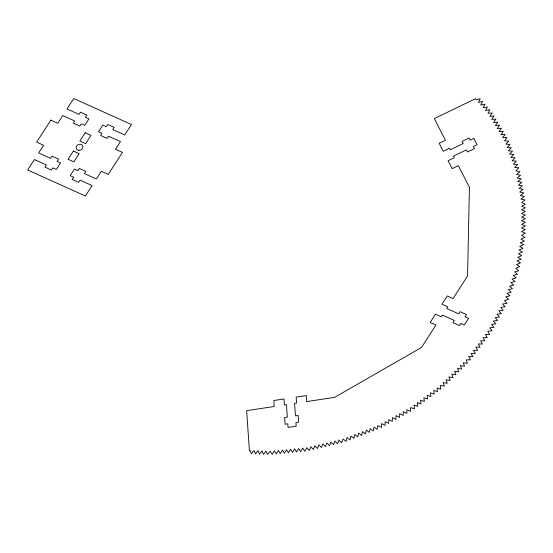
<?xml version="1.0" encoding="UTF-8"?>
<svg xmlns="http://www.w3.org/2000/svg" width="553" height="553" viewBox="0 0 553 553"><rect width="100%" height="100%" fill="white"/><g stroke="black" fill="none" stroke-linecap="round" stroke-linejoin="round"><path stroke-width="0.83" d="M469.421 187.315L467.555 276.009L453.025 298.551L447.246 295.952L441.937 304.198L447.709 306.797L446.644 308.45L458.658 313.862L460.075 311.664L466.538 314.581L465.121 316.779L468.591 318.341L464.34 324.936L460.87 323.374L459.453 325.572L452.99 322.662L454.407 320.464L442.393 315.044L441.259 316.807L435.488 314.201L430.172 322.447L435.944 325.053L421.49 347.484L334.572 397.372L306.728 401.568L306.307 395.582L296.159 397.137L296.588 403.096L294.555 403.4L295.447 415.87L298.15 415.455L298.627 422.167L295.924 422.582L296.18 426.176L288.065 427.421L287.809 423.826L285.106 424.241L284.622 417.522L287.332 417.107L286.44 404.644L284.415 404.948L283.986 398.955L273.846 400.49L274.267 406.483L246.659 410.651L249.41 450.937L249.963 450.336L251.428 453.764L253.972 450.515L255.445 453.944L257.988 450.702L259.461 454.124L262.004 450.882L263.477 454.303L266.021 451.061L267.486 454.483L270.127 451.241L272.2 454.359L274.281 450.84L276.265 453.965L278.346 450.453L280.33 453.578L282.41 450.059L284.394 453.184L286.482 449.665L288.466 452.789L290.546 449.271L292.53 452.395L294.611 448.884L296.595 452.008L298.675 448.49L300.659 451.614L302.74 448.096L304.724 451.22L306.804 447.709L309.438 450.439L310.821 446.748L313.454 449.478L314.837 445.794L317.47 448.524L318.853 444.84L321.48 447.571L322.869 443.886L325.496 446.617L326.878 442.932L329.512 445.663L330.894 441.978L333.528 444.709L334.911 441.024L337.544 443.755L338.927 440.064L341.56 442.794L343.033 439.089L346.157 441.37L346.987 437.561L350.028 439.877L350.858 436.068L353.892 438.377L354.722 434.575L357.756 436.884L358.593 433.082L361.627 435.391L362.457 431.582L365.492 433.898L366.321 430.089L369.363 432.405L370.192 428.596L373.227 430.911L374.056 427.103L377.091 429.411L377.927 425.61L381.459 427.379L381.549 423.612L385.088 425.381L385.171 421.614L388.711 423.384L388.794 419.616L392.333 421.386L392.416 417.619L395.955 419.388L396.038 415.621L399.577 417.397L399.667 413.63L403.199 415.4L403.289 411.632L406.821 413.402L406.911 409.635L410.45 411.404L410.616 407.589L414.48 408.812L413.983 405.086L417.771 406.358L417.273 402.639L421.061 403.911L420.563 400.185L424.351 401.464L423.854 397.738L427.642 399.01L427.144 395.284L430.932 396.563L430.434 392.837L434.223 394.109L433.725 390.383L437.513 391.662L437.015 387.936L440.803 389.208L440.299 385.482L444.398 386.125L443.181 382.641L447.273 383.277L446.057 379.8L450.149 380.436L448.932 376.959L453.025 377.595L451.808 374.111L455.9 374.754L454.684 371.27L458.776 371.906L457.559 368.429L461.658 369.065L460.435 365.581L464.534 366.224L463.31 362.74L467.409 363.376L466.255 359.837L470.479 359.872L468.702 356.595L472.87 356.706L471.087 353.429L475.262 353.54L473.479 350.263L477.654 350.374L475.87 347.097L480.045 347.208L478.262 343.931L482.437 344.042L480.654 340.766L484.829 340.876L483.046 337.6L487.221 337.71L485.437 334.434L489.612 334.544L487.829 331.268L492.087 330.708L489.675 327.86L493.933 327.3L491.527 324.445L495.778 323.885L493.373 321.037L497.624 320.477L495.218 317.622L499.477 317.063L497.071 314.215L501.322 313.655L498.917 310.8L503.168 310.24L500.762 307.392L505.02 306.832L502.608 303.977L506.866 303.424L504.502 300.493L508.677 299.346L505.788 296.837L509.935 295.772L507.046 293.263L511.193 292.205L508.304 289.696L512.451 288.631L509.562 286.122L513.709 285.058L510.82 282.548L514.967 281.484L512.078 278.975L516.226 277.917L513.336 275.408L517.484 274.343L514.594 271.834L518.742 270.77L515.859 268.26L519.848 266.56L516.495 264.617L520.491 262.917L517.131 260.968L521.126 259.274L517.774 257.325L521.762 255.624L518.41 253.682L522.405 251.981L519.046 250.032L523.041 248.338L519.689 246.389L523.677 244.689L520.325 242.746L524.32 241.046L520.961 239.096L524.956 237.403L521.617 235.371L525.329 233.159L521.617 231.659L525.336 229.53L521.617 228.03L525.336 225.901L521.624 224.4L525.336 222.271L521.624 220.771L525.343 218.642L521.624 217.142L525.343 215.013L521.631 213.52L525.343 211.384L521.631 209.891L525.35 207.755L521.631 206.262L525.35 204.126L521.638 202.633L524.984 199.958L521.002 199.108L524.348 196.433L520.366 195.589L523.712 192.914L519.737 192.064L523.083 189.389L519.101 188.538L522.447 185.87L518.465 185.02L521.811 182.345L517.836 181.495L521.182 178.819L517.2 177.976L520.546 175.301L516.571 174.451L519.91 171.776L515.921 170.849L518.811 167.78L514.636 167.441L517.56 164.448L513.384 164.117L516.302 161.123L512.126 160.785L515.05 157.792L510.875 157.453L513.799 154.46L509.624 154.121L512.541 151.135L508.366 150.796L511.29 147.803L507.115 147.464L510.032 144.471L505.857 144.133L508.781 141.139L504.606 140.808L506.977 137.421L502.76 137.752L505.131 134.365L500.921 134.697L503.285 131.31L499.076 131.642L501.447 128.255L497.23 128.586L499.601 125.199L495.391 125.531L497.755 122.144L493.546 122.476L495.917 119.089L491.7 119.42L494.071 116.033L489.861 116.365L492.225 112.978L487.974 113.241L489.758 109.618L485.534 110.476L487.373 106.916L483.142 107.766L484.981 104.206L480.757 105.063L482.596 101.503L478.366 102.36L480.211 98.8L475.981 99.651L475.442 98.697L434.347 118.605L445.407 140.275L439.193 143.289L443.236 151.218L449.451 148.204L450.266 149.787L463.193 143.524L462.108 141.416L469.068 138.043L470.154 140.158L473.88 138.347L477.115 144.692L473.389 146.497L474.467 148.612L467.506 151.985L466.428 149.87L453.501 156.133L454.31 157.716L448.096 160.729L452.14 168.658L458.354 165.644L469.421 187.315M50.841 120.132L36.664 142.128L43.597 145.245L38.634 152.946L50.648 158.358L52.065 156.16L58.528 159.077L57.111 161.276L60.581 162.838L56.33 169.432L52.86 167.87L51.443 170.068L44.98 167.158L46.397 164.96L34.383 159.541L27.65 169.992L85.397 196.018L92.13 185.566L80.116 180.154L78.699 182.352L72.236 179.442L73.653 177.243L70.183 175.681L74.441 169.08L77.904 170.642L79.321 168.444L85.791 171.361L84.374 173.559L96.381 178.972L101.344 171.278L108.27 174.395L122.448 152.407L115.515 149.282L120.478 141.589L108.464 136.176L107.047 138.374L100.584 135.457L102.001 133.259L98.531 131.697L102.789 125.102L106.252 126.658L107.669 124.46L114.132 127.377L112.715 129.575L124.729 134.987L131.462 124.543L73.715 98.517L66.982 108.962L78.996 114.374L80.413 112.176L86.876 115.093L85.459 117.291L88.929 118.854L84.671 125.448L81.208 123.886L79.791 126.091L73.321 123.174L74.745 120.976L62.731 115.563L57.768 123.257L50.841 120.132M73.411 151.024L68.095 159.271L73.867 161.87L79.183 153.623L73.411 151.024M85.176 132.768L79.86 141.015L85.632 143.621L90.948 135.374L85.176 132.768M78.913 150.298A3.456 2.965 -22.5 0 0 82.756 145.964A3.456 2.965 -22.5 0 0 76.998 145.536A3.456 2.965 -22.5 0 0 78.913 150.298"/></g></svg>
